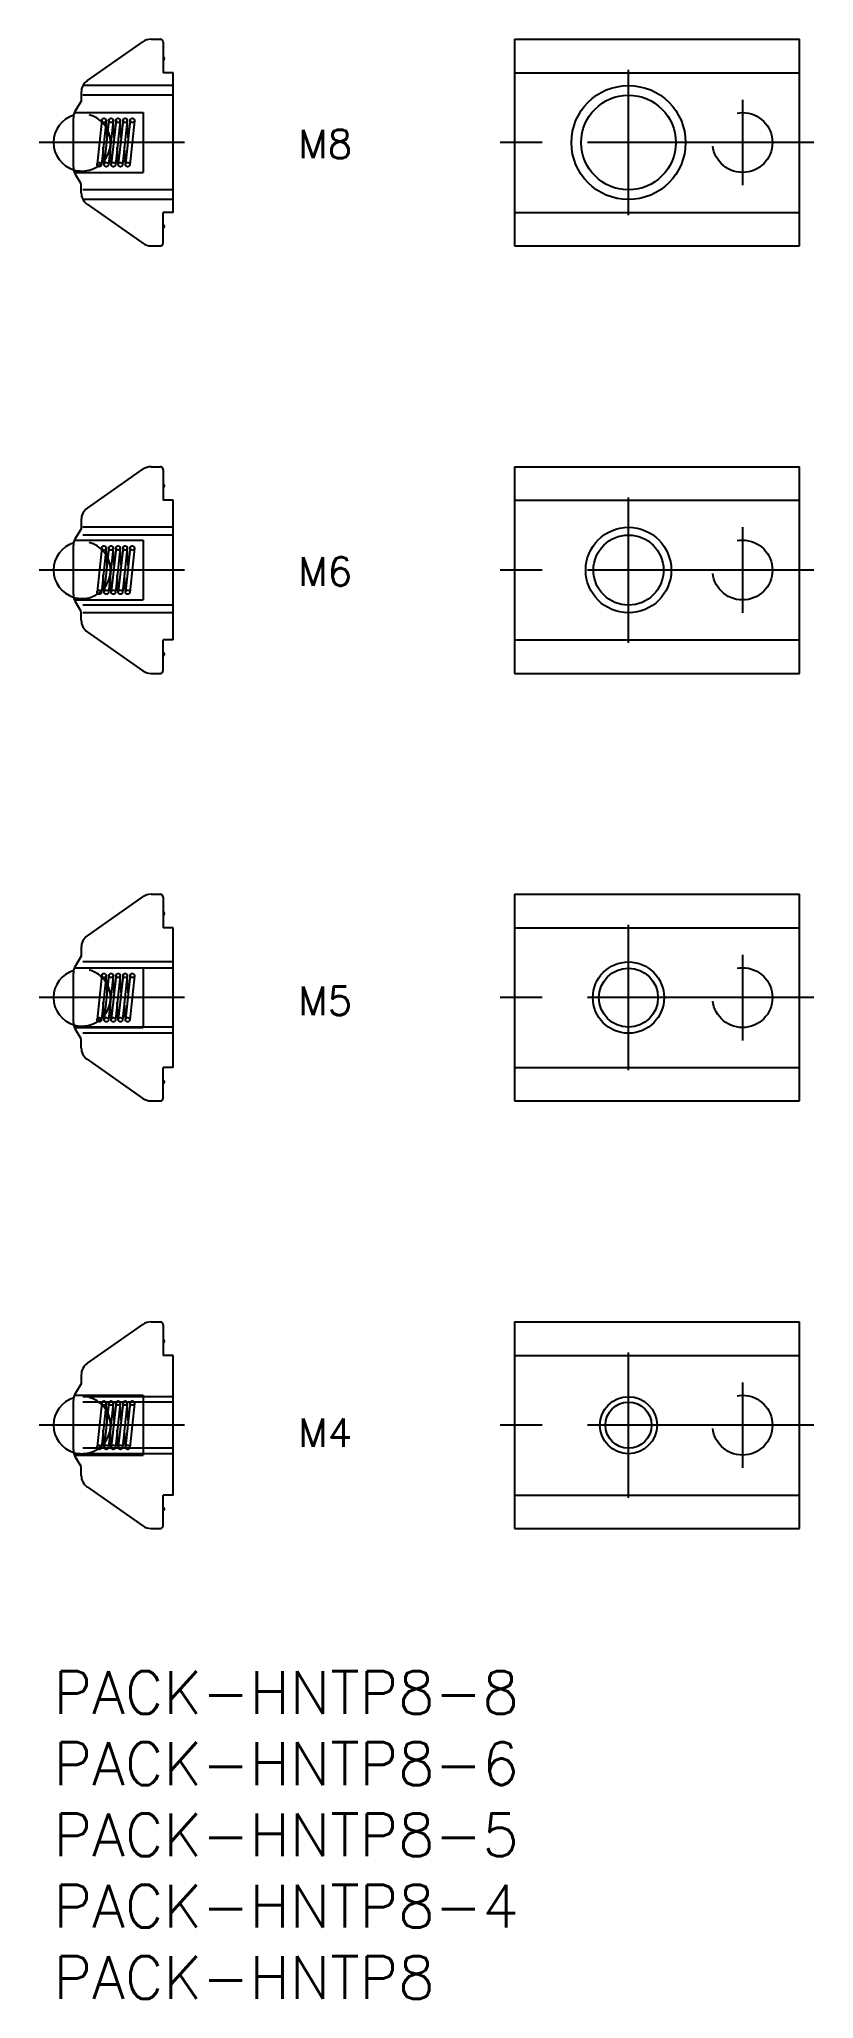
# Model space of a CAD drawing. Extents: x -1 to 53, y -23 to 114.
import ezdxf
from ezdxf.enums import TextEntityAlignment as Align

# ---------------------------------------------------------------- set-up
doc = ezdxf.new("R2010")
doc.units = 0
doc.header["$LTSCALE"] = 0.5
doc.linetypes.add('CENTER', pattern=[50.8, 31.75, -6.35, 6.35, -6.35])
doc.linetypes.add('DASHED', pattern=[19.05, 12.7, -6.35])
for name, color, linetype in [('MSM_CENTER', 1, 'CENTER'), ('MSM_CONTINUOUS', 7, 'CONTINUOUS'), ('MSM_DASHED', 4, 'DASHED'), ('MSM_NARROW', 5, 'CONTINUOUS'), ('MSM_PART_NUMBER', 7, 'CONTINUOUS')]:
    doc.layers.add(name, color=color, linetype=linetype)
doc.styles.get("Standard").update_dxf_attribs({"font": 'txt.shx', "height": 1, "bigfont": 'bigfont.shx'})

msp = doc.modelspace()

# ---------------------------------------------------------------- linework, layer by layer
at = {"layer": 'MSM_CENTER'}
for p, q in [((40.34, 102.15), (40.34, 112.35)), ((48.34, 110.25), (48.34, 104.25)), ((9.2, 107.25), (-1, 107.25)), ((53.34, 107.25), (31.34, 107.25)), ((40.34, 72.15), (40.34, 82.35)), ((48.34, 80.25), (48.34, 74.25)), ((9.2, 77.25), (-1, 77.25)), ((53.34, 77.25), (31.34, 77.25)), ((40.34, 42.15), (40.34, 52.35)), ((48.34, 50.25), (48.34, 44.25)), ((9.2, 47.25), (-1, 47.25)), ((53.34, 47.25), (31.34, 47.25)), ((40.34, 12.15), (40.34, 22.35)), ((48.34, 20.25), (48.34, 14.25)), ((9.2, 17.25), (-1, 17.25)), ((53.34, 17.25), (31.34, 17.25))]:
    msp.add_line(p, q, dxfattribs=at)
at = {"layer": 'MSM_CONTINUOUS'}
for p, q in [((2.38, 111.59), (6.28, 114.32)), ((6.85, 114.5), (7.5, 114.5)), ((7.7, 114.3), (7.7, 112.15)), ((32.34, 114.5), (32.34, 100)), ((32.34, 114.5), (52.34, 114.5)), ((52.34, 100), (52.34, 114.5)), ((8.4, 112.15), (7.7, 112.15)), ((8.4, 102.35), (8.4, 112.15)), ((32.34, 112.15), (52.34, 112.15)), ((1.95, 110.15), (1.55, 109.49)), ((1.95, 110.79), (1.95, 110.15)), ((1.4, 105.53), (1.4, 108.97)), ((1.95, 104.35), (1.55, 105.01)), ((1.95, 103.73), (1.95, 104.35)), ((2.37, 102.92), (6.28, 100.18)), ((7.7, 100.2), (7.7, 102.35)), ((8.4, 102.35), (7.7, 102.35)), ((32.34, 102.35), (52.34, 102.35)), ((6.85, 100), (7.5, 100)), ((32.34, 100), (52.34, 100)), ((2.38, 81.59), (6.28, 84.32)), ((6.85, 84.5), (7.5, 84.5)), ((7.7, 84.3), (7.7, 82.15)), ((32.34, 84.5), (32.34, 70)), ((32.34, 84.5), (52.34, 84.5)), ((52.34, 70), (52.34, 84.5)), ((8.4, 82.15), (7.7, 82.15)), ((8.4, 72.35), (8.4, 82.15)), ((32.34, 82.15), (52.34, 82.15)), ((1.95, 80.15), (1.55, 79.49)), ((1.95, 80.79), (1.95, 80.15)), ((1.4, 75.53), (1.4, 78.97)), ((1.95, 74.35), (1.55, 75.01)), ((1.95, 73.73), (1.95, 74.35)), ((2.37, 72.92), (6.28, 70.18)), ((7.7, 70.2), (7.7, 72.35)), ((8.4, 72.35), (7.7, 72.35)), ((32.34, 72.35), (52.34, 72.35)), ((6.85, 70), (7.5, 70)), ((32.34, 70), (52.34, 70)), ((2.38, 51.59), (6.28, 54.32)), ((6.85, 54.5), (7.5, 54.5)), ((7.7, 54.3), (7.7, 52.15)), ((32.34, 54.5), (32.34, 40)), ((32.34, 54.5), (52.34, 54.5)), ((52.34, 40), (52.34, 54.5)), ((8.4, 52.15), (7.7, 52.15)), ((8.4, 42.35), (8.4, 52.15)), ((32.34, 52.15), (52.34, 52.15)), ((1.95, 50.15), (1.55, 49.49)), ((1.95, 50.79), (1.95, 50.15)), ((1.4, 45.53), (1.4, 48.97)), ((1.95, 44.35), (1.55, 45.01)), ((1.95, 43.73), (1.95, 44.35)), ((2.37, 42.92), (6.28, 40.18)), ((7.7, 40.2), (7.7, 42.35)), ((8.4, 42.35), (7.7, 42.35)), ((32.34, 42.35), (52.34, 42.35)), ((6.85, 40), (7.5, 40)), ((32.34, 40), (52.34, 40)), ((2.38, 21.59), (6.28, 24.32)), ((6.85, 24.5), (7.5, 24.5)), ((7.7, 24.3), (7.7, 22.15)), ((32.34, 24.5), (32.34, 10)), ((32.34, 24.5), (52.34, 24.5)), ((52.34, 10), (52.34, 24.5)), ((8.4, 22.15), (7.7, 22.15)), ((8.4, 12.35), (8.4, 22.15)), ((32.34, 22.15), (52.34, 22.15)), ((1.95, 20.79), (1.95, 20.15)), ((1.95, 20.15), (1.55, 19.49)), ((1.4, 15.53), (1.4, 18.97)), ((1.95, 14.35), (1.55, 15.01)), ((1.95, 13.73), (1.95, 14.35)), ((2.37, 12.92), (6.28, 10.18)), ((7.7, 10.2), (7.7, 12.35)), ((8.4, 12.35), (7.7, 12.35)), ((32.34, 12.35), (52.34, 12.35)), ((6.85, 10), (7.5, 10)), ((32.34, 10), (52.34, 10))]:
    msp.add_line(p, q, dxfattribs=at)
for centre, radius in [((40.34, 107.25), 3.32), ((40.34, 77.25), 2.46), ((40.34, 47.25), 2.07), ((40.34, 17.25), 1.62)]:
    msp.add_circle(centre, radius, dxfattribs=at)
for centre, radius, start, end in [((6.85, 113.5), 1, 90, 125), ((7.5, 114.3), 0.2, 0, 90), ((7.7, 113.15), 0.1, 270, 90), ((2.95, 110.77), 1, 125, 180), ((2, 107.25), 2, 106.8809, 253.1191), ((2.4, 108.97), 1, 148.5704, 180), ((2.4, 105.53), 1, 180, 211.4296), ((2.95, 103.73), 1, 180, 235), ((7.7, 101.35), 0.1, 270, 90), ((6.85, 101), 1, 235, 270), ((7.5, 100.2), 0.2, 270, 0), ((6.85, 83.5), 1, 90, 125), ((7.5, 84.3), 0.2, 0, 90), ((7.7, 83.15), 0.1, 270, 90), ((2.95, 80.77), 1, 125, 180), ((2, 77.25), 2, 106.8809, 253.1191), ((2.4, 78.97), 1, 148.5704, 180), ((2.4, 75.53), 1, 180, 211.4296), ((2.95, 73.73), 1, 180, 235), ((6.85, 71), 1, 235, 270), ((7.5, 70.2), 0.2, 270, 0), ((7.7, 71.35), 0.1, 270, 90), ((6.85, 53.5), 1, 90, 125), ((7.5, 54.3), 0.2, 0, 90), ((7.7, 53.15), 0.1, 270, 90), ((2.95, 50.77), 1, 125, 180), ((2, 47.25), 2, 106.8809, 253.1191), ((2.4, 48.97), 1, 148.5704, 180), ((2.4, 45.53), 1, 180, 211.4296), ((2.95, 43.73), 1, 180, 235), ((7.7, 41.35), 0.1, 270, 90), ((6.85, 41), 1, 235, 270), ((7.5, 40.2), 0.2, 270, 0), ((6.85, 23.5), 1, 90, 125), ((7.5, 24.3), 0.2, 0, 90), ((7.7, 23.15), 0.1, 270, 90), ((2.95, 20.77), 1, 125, 180), ((2.4, 18.97), 1, 148.5704, 180), ((2, 17.25), 2, 106.8809, 253.1191), ((2.4, 15.53), 1, 180, 211.4296), ((2.95, 13.73), 1, 180, 235), ((7.7, 11.35), 0.1, 270, 90), ((6.85, 11), 1, 235, 270), ((7.5, 10.2), 0.2, 270, 0)]:
    msp.add_arc(centre, radius, start, end, dxfattribs=at)
at = {"layer": 'MSM_DASHED'}
for p, q in [((8.4, 110.57), (1.95, 110.57)), ((8.4, 111.25), (2.07, 111.25)), ((1.48, 109.35), (6.3, 109.35)), ((3.39, 108.82), (3.06, 105.72)), ((3.69, 108.78), (3.36, 105.68)), ((3.89, 108.82), (3.56, 105.72)), ((3.76, 107.58), (3.69, 108.81)), ((4.19, 108.78), (3.86, 105.68)), ((4.39, 108.82), (4.05, 105.72)), ((4.25, 107.58), (4.19, 108.81)), ((4.68, 108.78), (4.35, 105.68)), ((4.88, 108.82), (4.55, 105.72)), ((4.75, 107.58), (4.68, 108.81)), ((5.18, 108.78), (4.85, 105.68)), ((5.38, 108.82), (5.05, 105.72)), ((5.25, 107.58), (5.18, 108.81)), ((5.68, 108.78), (5.35, 105.68)), ((6.3, 109.35), (6.3, 105.15)), ((3.56, 105.69), (3.49, 106.92)), ((4.05, 105.69), (3.99, 106.92)), ((4.55, 105.69), (4.48, 106.92)), ((5.05, 105.69), (4.98, 106.92)), ((1.48, 105.15), (6.3, 105.15)), ((8.4, 103.93), (1.95, 103.93)), ((8.4, 103.25), (2.07, 103.25)), ((8.4, 80.25), (1.95, 80.25)), ((1.48, 79.35), (6.3, 79.35)), ((8.4, 79.71), (1.7, 79.71)), ((3.39, 78.82), (3.06, 75.72)), ((3.69, 78.78), (3.36, 75.68)), ((3.89, 78.82), (3.56, 75.72)), ((3.76, 77.58), (3.69, 78.81)), ((4.19, 78.78), (3.86, 75.68)), ((4.39, 78.82), (4.05, 75.72)), ((4.25, 77.58), (4.19, 78.81)), ((4.68, 78.78), (4.35, 75.68)), ((4.88, 78.82), (4.55, 75.72)), ((4.75, 77.58), (4.68, 78.81)), ((5.18, 78.78), (4.85, 75.68)), ((5.38, 78.82), (5.05, 75.72)), ((5.25, 77.58), (5.18, 78.81)), ((5.68, 78.78), (5.35, 75.68)), ((6.3, 79.35), (6.3, 75.15)), ((3.56, 75.69), (3.49, 76.92)), ((4.05, 75.69), (3.99, 76.92)), ((4.55, 75.69), (4.48, 76.92)), ((5.05, 75.69), (4.98, 76.92)), ((1.48, 75.15), (6.3, 75.15)), ((8.4, 74.79), (1.7, 74.79)), ((8.4, 74.25), (1.95, 74.25)), ((8.4, 49.75), (1.7, 49.75)), ((8.4, 49.32), (1.46, 49.32)), ((1.48, 49.35), (6.3, 49.35)), ((3.39, 48.82), (3.06, 45.72)), ((3.69, 48.78), (3.36, 45.68)), ((3.89, 48.82), (3.56, 45.72)), ((3.76, 47.58), (3.69, 48.81)), ((4.19, 48.78), (3.86, 45.68)), ((4.39, 48.82), (4.05, 45.72)), ((4.25, 47.58), (4.19, 48.81)), ((4.68, 48.78), (4.35, 45.68)), ((4.88, 48.82), (4.55, 45.72)), ((4.75, 47.58), (4.68, 48.81)), ((5.18, 48.78), (4.85, 45.68)), ((5.38, 48.82), (5.05, 45.72)), ((5.25, 47.58), (5.18, 48.81)), ((5.68, 48.78), (5.35, 45.68)), ((6.3, 49.35), (6.3, 45.15)), ((3.56, 45.69), (3.49, 46.92)), ((4.05, 45.69), (3.99, 46.92)), ((4.55, 45.69), (4.48, 46.92)), ((5.05, 45.69), (4.98, 46.92)), ((8.4, 45.18), (1.46, 45.18)), ((1.48, 45.15), (6.3, 45.15)), ((8.4, 44.75), (1.7, 44.75)), ((1.48, 19.35), (6.3, 19.35)), ((6.3, 19.35), (6.3, 15.15)), ((8.4, 18.87), (1.4, 18.87)), ((8.4, 19.25), (1.44, 19.25)), ((3.39, 18.82), (3.06, 15.72)), ((3.69, 18.78), (3.36, 15.68)), ((3.89, 18.82), (3.56, 15.72)), ((3.76, 17.58), (3.69, 18.81)), ((4.19, 18.78), (3.86, 15.68)), ((4.39, 18.82), (4.05, 15.72)), ((4.25, 17.58), (4.19, 18.81)), ((4.68, 18.78), (4.35, 15.68)), ((4.88, 18.82), (4.55, 15.72)), ((4.75, 17.58), (4.68, 18.81)), ((5.18, 18.78), (4.85, 15.68)), ((5.38, 18.82), (5.05, 15.72)), ((5.25, 17.58), (5.18, 18.81)), ((5.68, 18.78), (5.35, 15.68)), ((3.56, 15.69), (3.49, 16.92)), ((4.05, 15.69), (3.99, 16.92)), ((4.55, 15.69), (4.48, 16.92)), ((5.05, 15.69), (4.98, 16.92)), ((8.4, 15.63), (1.4, 15.63)), ((8.4, 15.25), (1.44, 15.25)), ((1.48, 15.15), (6.3, 15.15))]:
    msp.add_line(p, q, dxfattribs=at)
for centre, radius in [((3.54, 108.8), 0.15), ((4.04, 108.8), 0.15), ((4.53, 108.8), 0.15), ((5.03, 108.8), 0.15), ((5.53, 108.8), 0.15), ((48.34, 107.25), 2.1), ((3.21, 105.7), 0.15), ((3.71, 105.7), 0.15), ((4.2, 105.7), 0.15), ((4.7, 105.7), 0.15), ((5.2, 105.7), 0.15), ((3.54, 78.8), 0.15), ((4.04, 78.8), 0.15), ((4.53, 78.8), 0.15), ((5.03, 78.8), 0.15), ((5.53, 78.8), 0.15), ((48.34, 77.25), 2.1), ((3.21, 75.7), 0.15), ((3.71, 75.7), 0.15), ((4.2, 75.7), 0.15), ((4.7, 75.7), 0.15), ((5.2, 75.7), 0.15), ((3.54, 48.8), 0.15), ((4.04, 48.8), 0.15), ((4.53, 48.8), 0.15), ((5.03, 48.8), 0.15), ((5.53, 48.8), 0.15), ((48.34, 47.25), 2.1), ((3.21, 45.7), 0.15), ((3.71, 45.7), 0.15), ((4.2, 45.7), 0.15), ((4.7, 45.7), 0.15), ((5.2, 45.7), 0.15), ((48.34, 17.25), 2.1), ((3.54, 18.8), 0.15), ((4.04, 18.8), 0.15), ((4.53, 18.8), 0.15), ((5.03, 18.8), 0.15), ((5.53, 18.8), 0.15), ((3.21, 15.7), 0.15), ((3.71, 15.7), 0.15), ((4.2, 15.7), 0.15), ((4.7, 15.7), 0.15), ((5.2, 15.7), 0.15)]:
    msp.add_circle(centre, radius, dxfattribs=at)
for centre in [(2, 107.25), (2, 77.25), (2, 47.25), (2, 17.25)]:
    msp.add_arc(centre, 2, 253.1191, 106.8809, dxfattribs=at)
at = {"layer": 'MSM_NARROW'}
for centre, radius in [((40.34, 107.25), 4), ((40.34, 77.25), 3), ((40.34, 47.25), 2.5), ((40.34, 17.25), 2)]:
    msp.add_circle(centre, radius, dxfattribs=at)

# ---------------------------------------------------------------- texts
at = {"layer": 'MSM_CONTINUOUS'}
for s, p in [('M8', (19.07, 107.15)), ('M6', (19.07, 77.15)), ('M5', (19.07, 47.03)), ('M4', (19.07, 16.72))]:
    msp.add_text(s, height=2, dxfattribs=at).set_placement(p, align=Align.MIDDLE)
at = {"layer": 'MSM_PART_NUMBER'}
for s, p in [('PACK-HNTP8-8', (0, -3)), ('PACK-HNTP8-6', (0, -8)), ('PACK-HNTP8-5', (0, -13)), ('PACK-HNTP8-4', (0, -18)), ('PACK-HNTP8', (0, -23))]:
    msp.add_text(s, height=3, dxfattribs=at).set_placement(p)

doc.saveas('drawing.dxf')
